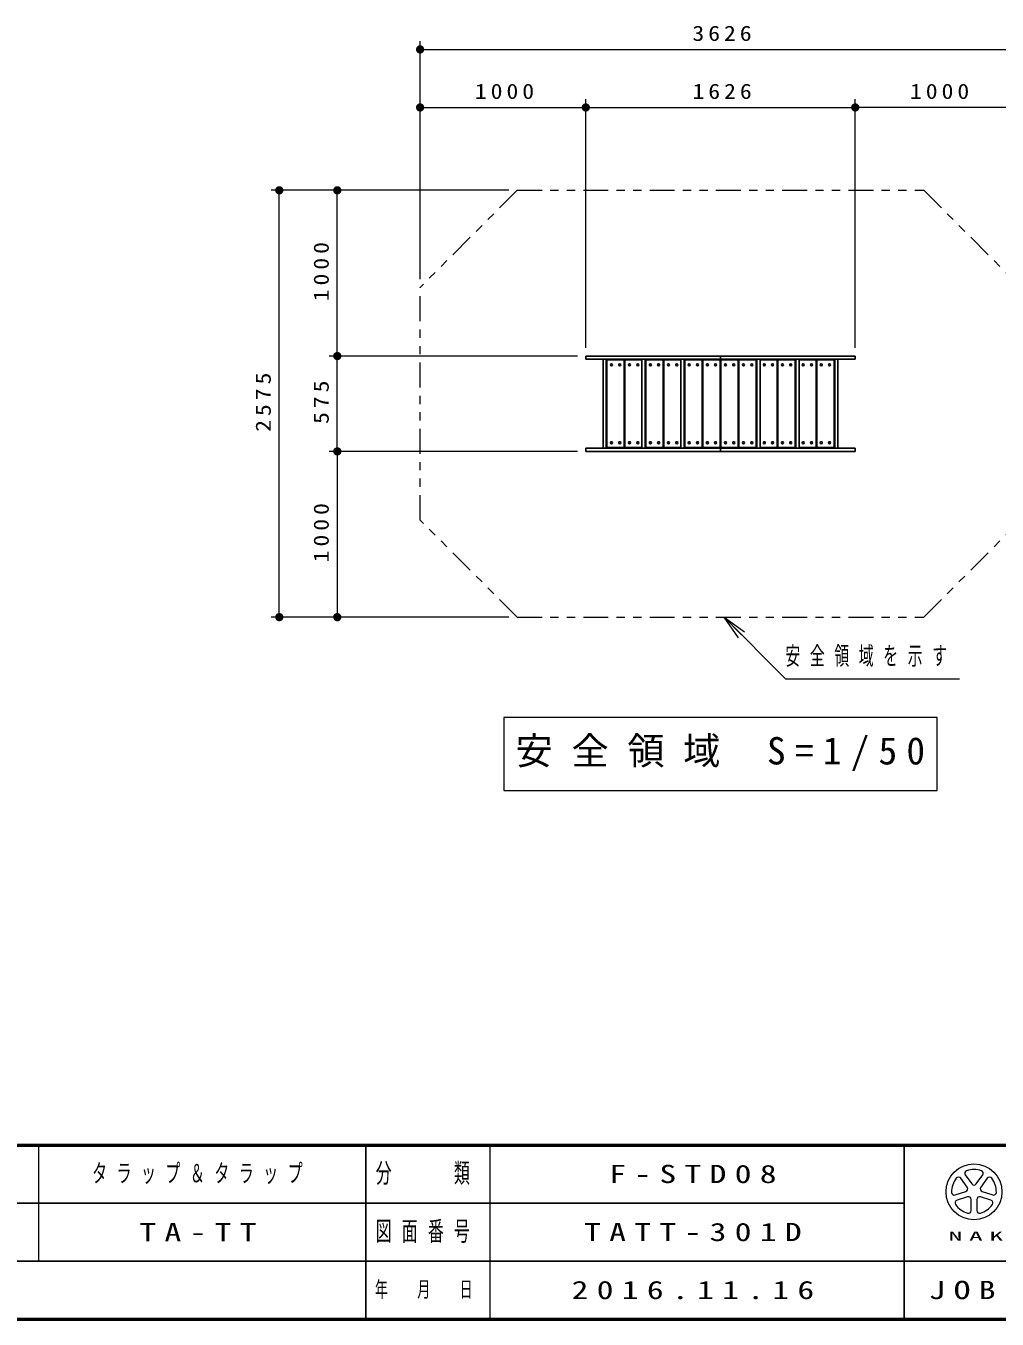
# Model space of a CAD drawing. Units: millimetres on the paper, scale 1:50. Extents: x -385 to 0, y -12 to 267.
# Drawn here: x -176 to -58.8, y 0 to 156 of the extents above; entities that cross this region are included whole.
import ezdxf

# ---------------------------------------------------------------- set-up
doc = ezdxf.new("R2010")
doc.units = ezdxf.units.MM
doc.linetypes.add('USER3', pattern=[8, 3, -1, 1, -1, 1, -1])
doc.layers.add('1_50', color=7, linetype='Continuous', lineweight=25)
doc.layers.add('LY_3', color=7, linetype='Continuous', lineweight=13)
doc.layers.add('LY_4', color=7, linetype='Continuous')
doc.styles.add('ＭＳ ゴシック', font='')
doc.styles.get('ＭＳ ゴシック').set_extended_font_data('MS Gothic')

# ---------------------------------------------------------------- blocks, each defined once
blk = doc.blocks.new('filled_dot')
at = {"color": 0, "linetype": 'Continuous', "lineweight": -2, "const_width": 1.25}
blk.add_lwpolyline([(-0.625, 0, 1), (0.625, 0, 1)], format="xyb", close=True, dxfattribs=at)

msp = doc.modelspace()

# ---------------------------------------------------------------- linework, layer by layer
at = {"layer": '1_50', "lineweight": 13}
for p, q in [((-128.435, 125.485), (-128.435, 154.2)), ((-128.435, 153.2), (-55.908, 153.2)), ((-128.435, 125.485), (-128.435, 147.2)), ((-108.435, 117.2), (-108.435, 147.2)), ((-75.908, 117.2), (-75.908, 147.2)), ((-128.435, 146.2), (-108.435, 146.2)), ((-108.435, 146.2), (-75.908, 146.2)), ((-55.908, 146.2), (-75.908, 146.2)), ((-117.719, 136.2), (-146.435, 136.2)), ((-145.435, 84.7), (-145.435, 136.2)), ((-138.435, 116.2), (-138.435, 136.2)), ((-109.435, 116.2), (-139.435, 116.2)), ((-138.435, 104.7), (-138.435, 116.2)), ((-109.435, 104.7), (-139.435, 104.7)), ((-138.435, 104.7), (-138.435, 84.7)), ((-117.719, 84.7), (-146.435, 84.7)), ((-91.747, 84.7), (-89.628, 82.576)), ((-91.747, 84.7), (-89.274, 82.929)), ((-89.982, 82.223), (-91.747, 84.7)), ((-118.321, 72.575), (-118.321, 63.775)), ((-66.021, 72.575), (-118.321, 72.575)), ((-66.021, 63.775), (-66.021, 72.575)), ((-118.321, 63.775), (-66.021, 63.775))]:
    msp.add_line(p, q, dxfattribs=at)
at = {"layer": '1_50', "color": 70, "linetype": 'USER3', "lineweight": 13}
for p, q in [((-116.719, 136.2), (-128.435, 124.485)), ((-116.719, 136.2), (-67.623, 136.2)), ((-67.623, 136.2), (-55.908, 124.485)), ((-128.435, 96.416), (-128.435, 124.485)), ((-116.719, 84.7), (-128.435, 96.416)), ((-67.623, 84.7), (-55.908, 96.416)), ((-116.719, 84.7), (-67.623, 84.7))]:
    msp.add_line(p, q, dxfattribs=at)
at = {"layer": '1_50', "color": 1}
for p, q in [((-108.435, 115.82), (-108.435, 116.2)), ((-92.171, 116.2), (-108.435, 116.2)), ((-92.171, 115.82), (-108.435, 115.82)), ((-92.171, 115.82), (-92.171, 116.2)), ((-92.171, 115.82), (-92.171, 116.2)), ((-92.171, 116.2), (-75.908, 116.2)), ((-92.171, 115.82), (-75.908, 115.82)), ((-75.908, 115.82), (-75.908, 116.2)), ((-108.435, 104.7), (-108.435, 105.08)), ((-92.171, 105.08), (-108.435, 105.08)), ((-92.171, 104.7), (-108.435, 104.7)), ((-92.171, 104.7), (-92.171, 105.08)), ((-92.171, 104.7), (-92.171, 105.08)), ((-92.171, 105.08), (-75.908, 105.08)), ((-92.171, 104.7), (-75.908, 104.7)), ((-75.908, 104.7), (-75.908, 105.08))]:
    msp.add_line(p, q, dxfattribs=at)
at = {"layer": '1_50', "color": 2}
for p, q in [((-106.351, 105.08), (-106.351, 115.82)), ((-105.971, 105.08), (-105.971, 115.82)), ((-101.651, 105.08), (-101.651, 115.82)), ((-101.271, 105.08), (-101.271, 115.82)), ((-96.951, 105.08), (-96.951, 115.82)), ((-96.571, 105.08), (-96.571, 115.82)), ((-87.771, 105.08), (-87.771, 115.82)), ((-87.391, 105.08), (-87.391, 115.82)), ((-83.071, 105.08), (-83.071, 115.82)), ((-82.691, 105.08), (-82.691, 115.82)), ((-78.371, 105.08), (-78.371, 115.82)), ((-77.991, 105.08), (-77.991, 115.82))]:
    msp.add_line(p, q, dxfattribs=at)
at = {"layer": '1_50', "color": 40}
for p, q in [((-105.891, 115.65), (-105.891, 105.25)), ((-103.891, 115.75), (-105.791, 115.75)), ((-103.791, 105.25), (-103.791, 115.65)), ((-103.711, 115.65), (-103.711, 105.25)), ((-101.711, 115.75), (-103.611, 115.75)), ((-101.191, 115.65), (-101.191, 105.25)), ((-99.191, 115.75), (-101.091, 115.75)), ((-99.091, 105.25), (-99.091, 115.65)), ((-99.011, 115.65), (-99.011, 105.25)), ((-97.011, 115.75), (-98.911, 115.75)), ((-96.491, 115.65), (-96.491, 105.25)), ((-94.491, 115.75), (-96.391, 115.75)), ((-94.391, 105.25), (-94.391, 115.65)), ((-94.311, 115.65), (-94.311, 105.25)), ((-92.311, 115.75), (-94.211, 115.75)), ((-92.211, 105.25), (-92.211, 115.65)), ((-92.131, 105.25), (-92.131, 115.65)), ((-92.031, 115.75), (-90.131, 115.75)), ((-90.031, 115.65), (-90.031, 105.25)), ((-89.951, 105.25), (-89.951, 115.65)), ((-89.851, 115.75), (-87.951, 115.75)), ((-87.851, 115.65), (-87.851, 105.25)), ((-87.331, 115.75), (-85.431, 115.75)), ((-85.331, 115.65), (-85.331, 105.25)), ((-85.251, 105.25), (-85.251, 115.65)), ((-85.151, 115.75), (-83.251, 115.75)), ((-83.151, 115.65), (-83.151, 105.25)), ((-82.631, 115.75), (-80.731, 115.75)), ((-80.631, 115.65), (-80.631, 105.25)), ((-80.551, 105.25), (-80.551, 115.65)), ((-80.451, 115.75), (-78.551, 115.75)), ((-78.451, 115.65), (-78.451, 105.25)), ((-105.791, 105.15), (-103.891, 105.15)), ((-103.611, 105.15), (-101.711, 105.15)), ((-101.091, 105.15), (-99.191, 105.15)), ((-98.911, 105.15), (-97.011, 105.15)), ((-96.391, 105.15), (-94.491, 105.15)), ((-94.211, 105.15), (-92.311, 105.15)), ((-90.131, 105.15), (-92.031, 105.15)), ((-87.951, 105.15), (-89.851, 105.15)), ((-85.431, 105.15), (-87.331, 105.15)), ((-83.251, 105.15), (-85.151, 105.15)), ((-80.731, 105.15), (-82.631, 105.15)), ((-78.551, 105.15), (-80.451, 105.15))]:
    msp.add_line(p, q, dxfattribs=at)
at = {"layer": '1_50', "color": 4}
for p, q in [((-92.171, 115.82), (-92.171, 116.2)), ((-92.171, 115.82), (-92.171, 116.2)), ((-92.171, 115.82), (-92.171, 116.2)), ((-92.171, 115.82), (-92.171, 116.2)), ((-92.171, 104.7), (-92.171, 105.08)), ((-92.171, 104.7), (-92.171, 105.08)), ((-92.171, 104.7), (-92.171, 105.08)), ((-92.171, 104.7), (-92.171, 105.08))]:
    msp.add_line(p, q, dxfattribs=at)
at = {"layer": '1_50', "lineweight": 13}
msp.add_lwpolyline([(-91.747, 84.7), (-84.336, 77.271), (-63.336, 77.271)], dxfattribs=at)
at = {"layer": '1_50'}
for centre in [(-105.341, 115.15), (-104.341, 115.15), (-103.161, 115.15), (-102.161, 115.15), (-100.641, 115.15), (-99.641, 115.15), (-98.461, 115.15), (-97.461, 115.15), (-95.941, 115.15), (-94.941, 115.15), (-93.761, 115.15), (-92.761, 115.15), (-91.581, 115.15), (-90.581, 115.15), (-89.401, 115.15), (-88.401, 115.15), (-86.881, 115.15), (-85.881, 115.15), (-84.701, 115.15), (-83.701, 115.15), (-82.181, 115.15), (-81.181, 115.15), (-80.001, 115.15), (-79.001, 115.15), (-105.341, 105.75), (-104.341, 105.75), (-103.161, 105.75), (-102.161, 105.75), (-100.641, 105.75), (-99.641, 105.75), (-98.461, 105.75), (-97.461, 105.75), (-95.941, 105.75), (-94.941, 105.75), (-93.761, 105.75), (-92.761, 105.75), (-91.581, 105.75), (-90.581, 105.75), (-89.401, 105.75), (-88.401, 105.75), (-86.881, 105.75), (-85.881, 105.75), (-84.701, 105.75), (-83.701, 105.75), (-82.181, 105.75), (-81.181, 105.75), (-80.001, 105.75), (-79.001, 105.75)]:
    msp.add_circle(centre, 0.12, dxfattribs=at)
at = {"layer": '1_50', "color": 40}
for centre, start, end in [((-105.791, 115.65), 90, 180), ((-103.891, 115.65), 0, 90), ((-103.611, 115.65), 90, 180), ((-101.711, 115.65), 53.1301, 90), ((-101.091, 115.65), 90, 180), ((-99.191, 115.65), 0, 90), ((-98.911, 115.65), 90, 180), ((-97.011, 115.65), 53.1301, 90), ((-96.391, 115.65), 90, 180), ((-94.491, 115.65), 0, 90), ((-94.211, 115.65), 90, 180), ((-92.311, 115.65), 0, 90), ((-92.031, 115.65), 90, 180), ((-90.131, 115.65), 0, 90), ((-89.851, 115.65), 90, 180), ((-87.951, 115.65), 0, 90), ((-87.331, 115.65), 90, 126.8699), ((-85.431, 115.65), 0, 90), ((-85.151, 115.65), 90, 180), ((-83.251, 115.65), 0, 90), ((-82.631, 115.65), 90, 126.8699), ((-80.731, 115.65), 0, 90), ((-80.451, 115.65), 90, 180), ((-78.551, 115.65), 0, 90), ((-105.791, 105.25), 180, 270), ((-103.891, 105.25), 270, 0), ((-103.611, 105.25), 180, 270), ((-101.711, 105.25), 270, 306.8699), ((-101.091, 105.25), 180, 270), ((-99.191, 105.25), 270, 0), ((-98.911, 105.25), 180, 270), ((-97.011, 105.25), 270, 306.8699), ((-96.391, 105.25), 180, 270), ((-94.491, 105.25), 270, 0), ((-94.211, 105.25), 180, 270), ((-92.311, 105.25), 270, 0), ((-92.031, 105.25), 180, 270), ((-90.131, 105.25), 270, 0), ((-89.851, 105.25), 180, 270), ((-87.951, 105.25), 270, 0), ((-87.331, 105.25), 233.1301, 270), ((-85.431, 105.25), 270, 0), ((-85.151, 105.25), 180, 270), ((-83.251, 105.25), 270, 0), ((-82.631, 105.25), 233.1301, 270), ((-80.731, 105.25), 270, 0), ((-80.451, 105.25), 180, 270), ((-78.551, 105.25), 270, 0)]:
    msp.add_arc(centre, 0.1, start, end, dxfattribs=at)
at = {"layer": 'LY_3', "lineweight": 50}
for p, q in [((-385, 21), (0, 21)), ((-385, 0), (0, 0))]:
    msp.add_line(p, q, dxfattribs=at)
at = {"layer": 'LY_3'}
for p, q in [((-174.5, 21), (-174.5, 7)), ((-120, 21), (-120, 0)), ((-62.629, 17.393), (-61.844, 16.313)), ((-61.298, 16.313), (-60.513, 17.393)), ((-62.39, 15.917), (-63.175, 16.997)), ((-59.967, 16.997), (-60.752, 15.917)), ((-63.828, 14.985), (-62.559, 15.397)), ((-62.35, 14.755), (-63.62, 14.343)), ((-61.908, 13.099), (-61.908, 14.434)), ((-61.233, 14.434), (-61.233, 13.099)), ((-59.522, 14.343), (-60.792, 14.755)), ((-60.583, 15.397), (-59.313, 14.985))]:
    msp.add_line(p, q, dxfattribs=at)
at = {"layer": 'LY_3', "color": 211, "lineweight": 25}
for p, q in [((-135, 21), (-135, 0)), ((-70, 21), (-70, 0)), ((-187.5, 14), (-70, 14)), ((-242.5, 7), (0, 7))]:
    msp.add_line(p, q, dxfattribs=at)
at = {"layer": 'LY_3'}
msp.add_circle((-61.571, 15.363), 3.375, dxfattribs=at)
for centre, radius, start, end in [((-62.356, 17.592), 0.338, 109.39847, 215.99997), ((-61.571, 15.363), 2.7, 70.60155, 109.39847), ((-60.786, 17.592), 0.338, 324, 70.60155), ((-61.571, 15.363), 2.7, 142.60154, 181.39846), ((-63.448, 16.798), 0.338, 35.99999, 142.60154), ((-62.663, 15.718), 0.338, 287.99998, 35.99999), ((-61.571, 16.512), 0.338, 215.99998, 324), ((-60.479, 15.718), 0.338, 143.99996, 251.99999), ((-59.694, 16.798), 0.338, 37.39846, 143.99995), ((-61.571, 15.363), 2.7, 358.60155, 37.39847), ((-63.933, 15.306), 0.338, 181.39848, 287.99997), ((-63.516, 14.022), 0.338, 107.99999, 214.60154), ((-62.246, 14.434), 0.338, 359.99997, 107.99999), ((-60.896, 14.434), 0.338, 71.99997, 179.99999), ((-59.626, 14.022), 0.338, 325.39847, 71.99996), ((-59.209, 15.306), 0.338, 252.00001, 358.60156), ((-61.571, 15.363), 2.7, 214.60156, 253.39848), ((-62.246, 13.099), 0.338, 253.39847, 359.99997), ((-60.896, 13.099), 0.338, 179.99999, 286.60154), ((-61.571, 15.363), 2.7, 286.60155, 325.39847)]:
    msp.add_arc(centre, radius, start, end, dxfattribs=at)

# ---------------------------------------------------------------- block references
at = {"layer": '1_50', "lineweight": 13, "xscale": 0.4, "yscale": 0.4}
for p in [(-128.435, 153.2), (-128.435, 146.2), (-108.435, 146.2), (-75.908, 146.2)]:
    msp.add_blockref('filled_dot', p, dxfattribs=at)
for p, rotation in [((-108.435, 146.2), 180), ((-75.908, 146.2), 180), ((-145.435, 136.2), 270), ((-138.435, 136.2), 270), ((-138.435, 116.2), 270), ((-138.435, 116.2), 90), ((-138.435, 104.7), 90), ((-138.435, 104.7), 270), ((-145.435, 84.7), 90), ((-138.435, 84.7), 90)]:
    msp.add_blockref('filled_dot', p, dxfattribs=dict(at, rotation=rotation))

# ---------------------------------------------------------------- texts
at = {"layer": '1_50', "style": 'ＭＳ ゴシック'}
for s, insert, char_height, attachment_point in [('\\T1.33;\\W1.15;3626', (-91.755, 154.2), 1.833, 8), ('\\T1.33;\\W1.15;1000', (-118.014, 147.2), 1.833, 8), ('\\T1.33;\\W1.15;1626', (-91.743, 147.2), 1.833, 8), ('\\T1.33;\\W1.15;1000', (-65.487, 147.2), 1.833, 8), ('\\T1.64;\\W0.6;安全領域を示す', (-84.336, 79.921), 2.199, 4), ('\\T1.5;安全領域\\~S=1/50', (-116.921, 68.175), 3.299, 4)]:
    msp.add_mtext(s, dxfattribs=dict(at, insert=insert, char_height=char_height, attachment_point=attachment_point))
at = {"layer": '1_50', "char_height": 1.833, "attachment_point": 8, "rotation": 90, "style": 'ＭＳ ゴシック'}
for s, insert in [('\\T1.33;\\W1.15;1000', (-139.435, 126.621)), ('\\T1.33;\\W1.15;2575', (-146.435, 110.867)), ('\\T1.33;\\W1.15;575', (-139.435, 110.867)), ('\\T1.33;\\W1.15;1000', (-139.435, 95.121))]:
    msp.add_mtext(s, dxfattribs=dict(at, insert=insert))
at = {"layer": 'LY_3', "color": 4, "attachment_point": 5, "style": 'ＭＳ ゴシック'}
for s, insert, char_height in [('\\T1.64;\\W0.6;分\u3000\u3000類', (-127.5, 17.5), 2.346), ('\\T1.64;\\W0.6;図面番号', (-127.5, 10.5), 2.346), ('\\T1.5;\\W2.2;NAKAMURA\\~MFG.CORPORATION', (-35, 10), 1.1), ('\\T1.64;\\W0.6;年\u3000月\u3000日', (-127.5, 3.5), 1.906), ('\\T1.5;\\W1.35;JOB', (-62.5, 3.5), 2.199)]:
    msp.add_mtext(s, dxfattribs=dict(at, insert=insert, char_height=char_height))
at = {"layer": 'LY_4', "char_height": 2.199, "attachment_point": 5, "style": 'ＭＳ ゴシック'}
for s, insert in [('\\T1.64;\\W0.6;タラップ＆タラップ', (-154.75, 17.5)), ('\\T1.5;\\W1.35;F-STD08', (-95, 17.5)), ('\\T1.5;\\W1.35;TA-TT', (-154.75, 10.5)), ('\\T1.5;\\W1.35;TATT-301D', (-95, 10.5)), ('\\T1.5;\\W1.35;2016.11.16', (-95, 3.5))]:
    msp.add_mtext(s, dxfattribs=dict(at, insert=insert))

doc.saveas('drawing.dxf')
